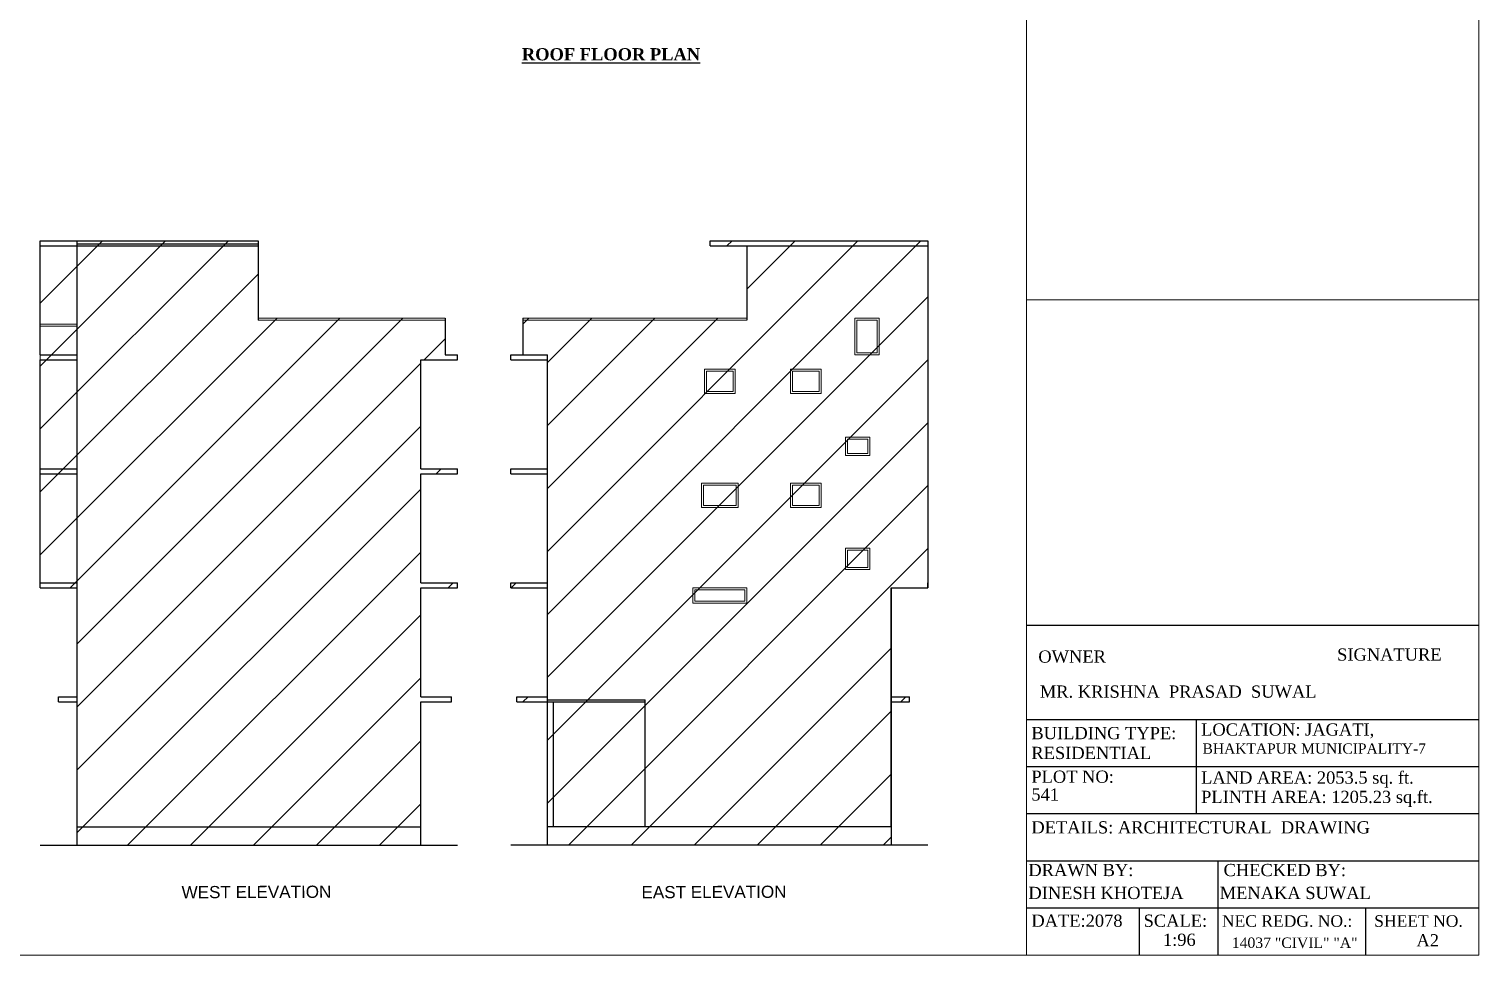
# Model space of a CAD drawing. Header units: inches. Extents: x 2 to 197762, y -33236 to 9.
# Drawn here: x 36714 to 38139, y -15741 to -14831 of the extents above; entities that cross this region are included whole.
import ezdxf

# ---------------------------------------------------------------- set-up
doc = ezdxf.new("R2010")
doc.units = ezdxf.units.IN
doc.header["$LTSCALE"] = 5
doc.header["$MEASUREMENT"] = 0
for name, color, linetype, lineweight in [('1', 7, 'Continuous', 25), ('A-WALL', 7, 'Continuous', 9), ('ele1', 21, 'Continuous', 20), ('Railing', 43, 'Continuous', 18), ('win', 5, 'Continuous', 18)]:
    doc.layers.add(name, color=color, linetype=linetype, lineweight=lineweight)
for name, color, linetype in [('column', 4, 'Continuous'), ('TEXT', 6, 'Continuous'), ('WALL', 7, 'Continuous')]:
    doc.layers.add(name, color=color, linetype=linetype)
doc.styles.add('DIMTEXT', font='arial.ttf', dxfattribs={"height": 8})
doc.styles.add('ordinary', font='times.ttf')
pattern_1 = [(45, (28671.218, -11460.087), (-30.93592, 30.93592), [])]

msp = doc.modelspace()

# ---------------------------------------------------------------- hatches: boundary and pattern name
at = {"layer": 'WALL', "linetype": 'ByBlock', "ltscale": 5, "true_color": 0xf8991e}
h = msp.add_hatch(dxfattribs=at)
h.set_pattern_fill('ANSI31', color=30, scale=350)
h.set_pattern_definition(pattern_1)
h.paths.add_polyline_path([(36760.9, -15633.05), (36760.9, -15492.05), (36742.9, -15492.05), (36742.9, -15487.05), (36760.9, -15487.05), (36760.9, -15380.05), (36724.9, -15380.05), (36724.9, -15039.05), (36938.9, -15039.05), (36938.9, -15115.05), (37122.9, -15115.05), (37122.9, -15151.05), (37134.9, -15151.05), (37134.9, -15156.05), (37098.9, -15156.05), (37098.9, -15263.05), (37134.9, -15263.05), (37134.9, -15268.05), (37098.9, -15268.05), (37098.9, -15375.05), (37134.9, -15375.05), (37134.9, -15380.05), (37098.9, -15380.05), (37098.9, -15487.05), (37128.9, -15487.05), (37128.9, -15492.05), (37098.9, -15492.05), (37098.9, -15633.05)])
h = msp.add_hatch(dxfattribs=at)
h.set_pattern_fill('ANSI31', color=30, scale=350)
h.set_pattern_definition(pattern_1)
h.paths.add_polyline_path([(37223.26, -15633.05), (37223.26, -15492.05), (37193.26, -15492.05), (37193.26, -15487.05), (37223.26, -15487.05), (37223.26, -15380.05), (37187.26, -15380.05), (37187.26, -15375.05), (37223.26, -15375.05), (37223.26, -15268.05), (37187.26, -15268.05), (37187.26, -15263.05), (37223.26, -15263.05), (37223.26, -15156.05), (37187.26, -15156.05), (37187.26, -15151.05), (37199.26, -15151.05), (37199.26, -15115.05), (37419.26, -15115.05), (37419.26, -15044.05), (37383.26, -15044.05), (37383.26, -15039.05), (37597.26, -15039.05), (37597.26, -15380.05), (37561.26, -15380.05), (37561.26, -15487.05), (37579.26, -15487.05), (37579.26, -15492.05), (37561.26, -15492.05), (37561.26, -15633.05)])

# ---------------------------------------------------------------- linework, layer by layer
at = {"layer": '1'}
for p, q in [((37694.16, -15416.72), (38138.81, -15416.72)), ((37694.16, -15509.36), (38138.81, -15509.36)), ((37860.99, -15509.36), (37860.99, -15602)), ((37694.16, -15555.68), (38138.81, -15555.68)), ((37694.16, -15602), (38138.81, -15602)), ((37694.16, -15648.31), (38138.81, -15648.31)), ((37882.26, -15648.31), (37882.26, -15740.95)), ((37694.16, -15694.63), (38138.81, -15694.63)), ((37805.32, -15740.95), (37805.32, -15694.63)), ((38027.65, -15740.95), (38027.65, -15694.63))]:
    msp.add_line(p, q, dxfattribs=at)
at = {"layer": 'A-WALL', "ltscale": 5}
msp.add_line((36724.9, -15156.05), (36724.9, -15151.05), dxfattribs=at)
at = {"layer": 'ele1'}
for p, q in [((37694.16, -15740.95), (37694.16, -13585.62)), ((38138.81, -15096.96), (37694.16, -15096.96))]:
    msp.add_line(p, q, dxfattribs=at)
msp.add_lwpolyline([(35053.85, -13585.62), (38138.81, -13585.62), (38138.81, -15740.95), (35053.85, -15740.95)], close=True, dxfattribs=at)
msp.add_lwpolyline([(35053.85, -13585.62), (38138.81, -13585.62), (38138.81, -15740.95), (35053.85, -15740.95)], close=True, dxfattribs=at)
at = {"layer": 'Railing', "color": 30}
for p, q in [((36938.9, -15115.05), (37122.9, -15115.05)), ((36938.9, -15117.05), (37122.9, -15117.05)), ((37199.26, -15115.05), (37419.26, -15115.05)), ((37199.26, -15117.05), (37419.26, -15117.05)), ((36724.9, -15121.05), (36760.9, -15121.05)), ((36724.9, -15123.05), (36760.9, -15123.05))]:
    msp.add_line(p, q, dxfattribs=at)
at = {"layer": 'WALL', "color": 2, "linetype": 'ByBlock', "ltscale": 5}
for p, q in [((36724.9, -15039.05), (36938.9, -15039.05)), ((36724.9, -15044.05), (36724.9, -15039.05)), ((36724.9, -15044.05), (36938.9, -15044.05)), ((36724.9, -15151.05), (36724.9, -15044.05)), ((36760.9, -15039.05), (36760.9, -15380.05)), ((36760.9, -15042.05), (36938.9, -15042.05)), ((36938.9, -15039.05), (36938.9, -15117.05)), ((37383.26, -15039.05), (37597.26, -15039.05)), ((37383.26, -15044.05), (37383.26, -15039.05)), ((37383.26, -15044.05), (37597.26, -15044.05)), ((37419.26, -15044.05), (37419.26, -15117.05)), ((37597.26, -15039.05), (37597.26, -15380.05)), ((37122.9, -15115.05), (37122.9, -15151.05)), ((37199.26, -15115.05), (37199.26, -15151.05)), ((36724.9, -15151.05), (36760.9, -15151.05)), ((36724.9, -15156.05), (36760.9, -15156.05)), ((36724.9, -15263.05), (36724.9, -15156.05)), ((37098.9, -15156.05), (37134.9, -15156.05)), ((37098.9, -15263.05), (37098.9, -15156.05)), ((37122.9, -15151.05), (37134.9, -15151.05)), ((37134.9, -15156.05), (37134.9, -15151.05)), ((37187.26, -15151.05), (37223.26, -15151.05)), ((37187.26, -15156.05), (37187.26, -15151.05)), ((37187.26, -15156.05), (37223.26, -15156.05)), ((37223.26, -15633.05), (37223.26, -15151.05)), ((36724.9, -15263.05), (36760.9, -15263.05)), ((36724.9, -15268.05), (36724.9, -15263.05)), ((36724.9, -15268.05), (36760.9, -15268.05)), ((36724.9, -15375.05), (36724.9, -15268.05)), ((37098.9, -15263.05), (37134.9, -15263.05)), ((37098.9, -15268.05), (37134.9, -15268.05)), ((37098.9, -15375.05), (37098.9, -15268.05)), ((37134.9, -15268.05), (37134.9, -15263.05)), ((37187.26, -15263.05), (37223.26, -15263.05)), ((37187.26, -15268.05), (37187.26, -15263.05)), ((37187.26, -15268.05), (37223.26, -15268.05)), ((36724.9, -15375.05), (36760.9, -15375.05)), ((36724.9, -15380.05), (36724.9, -15375.05)), ((37098.9, -15375.05), (37134.9, -15375.05)), ((37134.9, -15380.05), (37134.9, -15375.05)), ((37187.26, -15375.05), (37223.26, -15375.05)), ((37187.26, -15380.05), (37187.26, -15375.05)), ((37597.26, -15380.05), (37597.26, -15375.05)), ((36724.9, -15380.05), (36760.9, -15380.05)), ((36760.9, -15380.05), (36760.9, -15633.05)), ((37098.9, -15380.05), (37134.9, -15380.05)), ((37098.9, -15487.05), (37098.9, -15380.05)), ((37187.26, -15380.05), (37223.26, -15380.05)), ((37561.26, -15380.05), (37597.26, -15380.05)), ((37561.26, -15615.05), (37561.26, -15380.05)), ((37561.26, -15380.05), (37561.26, -15633.05)), ((36742.9, -15487.05), (36760.9, -15487.05)), ((36742.9, -15492.05), (36742.9, -15487.05)), ((37098.9, -15487.05), (37128.9, -15487.05)), ((37128.9, -15492.05), (37128.9, -15487.05)), ((37193.26, -15487.05), (37223.26, -15487.05)), ((37193.26, -15492.05), (37193.26, -15487.05)), ((37561.26, -15487.05), (37579.26, -15487.05)), ((37579.26, -15492.05), (37579.26, -15487.05)), ((36742.9, -15492.05), (36760.9, -15492.05)), ((37098.9, -15492.05), (37128.9, -15492.05)), ((37098.9, -15633.05), (37098.9, -15492.05)), ((37193.26, -15492.05), (37319.26, -15492.05)), ((37223.26, -15490.05), (37319.26, -15490.05)), ((37229.26, -15615.05), (37229.26, -15492.05)), ((37319.26, -15615.05), (37319.26, -15490.05)), ((37561.26, -15492.05), (37579.26, -15492.05)), ((36760.9, -15615.05), (37098.9, -15615.05)), ((37561.26, -15615.05), (37223.26, -15615.05)), ((36724.9, -15633.05), (37134.9, -15633.05)), ((37597.26, -15633.05), (37187.26, -15633.05))]:
    msp.add_line(p, q, dxfattribs=at)
at = {"layer": 'win'}
for p, q in [((37549.26, -15115.05), (37525.26, -15115.05)), ((37525.26, -15115.05), (37525.26, -15151.05)), ((37547.26, -15117.05), (37527.26, -15117.05)), ((37527.26, -15117.05), (37527.26, -15149.05)), ((37547.26, -15149.05), (37547.26, -15117.05)), ((37549.26, -15151.05), (37549.26, -15115.05)), ((37525.26, -15151.05), (37549.26, -15151.05)), ((37527.26, -15149.05), (37547.26, -15149.05)), ((37377.76, -15165.05), (37377.76, -15189.05)), ((37407.76, -15165.05), (37377.76, -15165.05)), ((37379.76, -15167.05), (37379.76, -15187.05)), ((37405.76, -15167.05), (37379.76, -15167.05)), ((37405.76, -15187.05), (37405.76, -15167.05)), ((37407.76, -15189.05), (37407.76, -15165.05)), ((37462.29, -15165.05), (37492.29, -15165.05)), ((37462.29, -15189.05), (37462.29, -15165.05)), ((37464.29, -15167.05), (37490.29, -15167.05)), ((37464.29, -15187.05), (37464.29, -15167.05)), ((37490.29, -15167.05), (37490.29, -15187.05)), ((37492.29, -15165.05), (37492.29, -15189.05)), ((37377.76, -15189.05), (37407.76, -15189.05)), ((37379.76, -15187.05), (37405.76, -15187.05)), ((37492.29, -15189.05), (37462.29, -15189.05)), ((37490.29, -15187.05), (37464.29, -15187.05)), ((37540.29, -15232.05), (37516.26, -15232.05)), ((37516.26, -15232.05), (37516.26, -15250.05)), ((37540.29, -15250.05), (37540.29, -15232.05)), ((37538.29, -15234.05), (37518.26, -15234.05)), ((37518.26, -15234.05), (37518.26, -15248.05)), ((37538.29, -15248.05), (37538.29, -15234.05)), ((37540.29, -15250.05), (37516.26, -15250.05)), ((37538.29, -15248.05), (37518.26, -15248.05)), ((37374.76, -15277.05), (37410.76, -15277.05)), ((37374.76, -15301.05), (37374.76, -15277.05)), ((37376.76, -15279.05), (37408.76, -15279.05)), ((37376.76, -15299.05), (37376.76, -15279.05)), ((37408.76, -15279.05), (37408.76, -15299.05)), ((37410.76, -15277.05), (37410.76, -15301.05)), ((37462.29, -15277.05), (37492.29, -15277.05)), ((37462.29, -15301.05), (37462.29, -15277.05)), ((37464.29, -15279.05), (37490.29, -15279.05)), ((37464.29, -15299.05), (37464.29, -15279.05)), ((37490.29, -15279.05), (37490.29, -15299.05)), ((37492.29, -15277.05), (37492.29, -15301.05)), ((37410.76, -15301.05), (37374.76, -15301.05)), ((37408.76, -15299.05), (37376.76, -15299.05)), ((37492.29, -15301.05), (37462.29, -15301.05)), ((37490.29, -15299.05), (37464.29, -15299.05)), ((37540.29, -15341.05), (37516.26, -15341.05)), ((37516.26, -15341.05), (37516.26, -15362.05)), ((37538.29, -15343.05), (37518.26, -15343.05)), ((37518.26, -15343.05), (37518.26, -15360.05)), ((37538.29, -15360.05), (37538.29, -15343.05)), ((37540.29, -15362.05), (37540.29, -15341.05)), ((37538.29, -15360.05), (37518.26, -15360.05)), ((37540.29, -15362.05), (37516.26, -15362.05)), ((37366.29, -15380.05), (37419.26, -15380.05)), ((37366.29, -15380.05), (37366.29, -15395.05)), ((37368.29, -15382.05), (37368.29, -15393.05)), ((37417.26, -15382.05), (37368.29, -15382.05)), ((37417.26, -15393.05), (37417.26, -15382.05)), ((37419.26, -15395.05), (37419.26, -15380.05)), ((37366.29, -15395.05), (37419.26, -15395.05)), ((37368.29, -15393.05), (37417.26, -15393.05))]:
    msp.add_line(p, q, dxfattribs=at)

# ---------------------------------------------------------------- texts
at = {"layer": '1', "style": 'ordinary'}
for s, height, p in [('OWNER', 12, (37705.72, -15453.65)), ('SIGNATURE', 12, (37999.36, -15451.65)), ('MR. KRISHNA  PRASAD  SUWAL', 12, (37707.25, -15488.06)), ('BUILDING TYPE:  ', 12, (37698.89, -15528.83)), ('LOCATION: JAGATI,', 12, (37865.71, -15525.35)), ('RESIDENTIAL', 12, (37698.89, -15548.33)), ('BHAKTAPUR MUNICIPALITY-7', 10.08, (37867.14, -15543.07)), ('PLOT NO: ', 12, (37698.89, -15571.67)), ('LAND AREA: 2053.5 sq. ft. ', 12, (37865.71, -15572.54)), ('541', 12, (37698.89, -15589.17)), ('PLINTH AREA: 1205.23 sq.ft.', 12, (37865.71, -15591.54)), ('DETAILS: ARCHITECTURAL  DRAWING ', 12, (37698.89, -15621.47)), ('DRAWN BY:', 12, (37695.94, -15663.43)), ('CHECKED BY: ', 12, (37887.79, -15663.43)), ('DINESH KHOTEJA', 12, (37695.94, -15685.93)), ('MENAKA SUWAL', 12, (37884.03, -15685.93)), ('DATE:2078', 12, (37698.89, -15713.23)), ('SCALE:', 12, (37809.19, -15713.23)), ('NEC REDG. NO.:', 11.4, (37886.12, -15713.23)), ('SHEET NO.', 11.4, (38035.81, -15713.23)), ('14037 "CIVIL" "A"', 10.2, (37895.86, -15734)), ('A2', 12, (38077.35, -15732.5))]:
    msp.add_text(s, height=height, dxfattribs=at).set_placement(p)
msp.add_attdef('1:96', (37828.18, -15731.94), 'SCALE', height=12, dxfattribs=at)
at = {"layer": 'column', "color": 0, "char_height": 12, "width": 216.2725, "attachment_point": 2, "rotation": 0.20566, "style": 'DIMTEXT'}
for s, insert in [('WEST ELEVATION', (36937.31, -15672.98)), ('EAST ELEVATION', (37386.97, -15672.98))]:
    msp.add_mtext(s, dxfattribs=dict(at, insert=insert))
at = {"layer": 'TEXT', "insert": (37285.76, -14861.84), "char_height": 12, "width": 219.8151, "attachment_point": 8, "rotation": 359.99961, "style": 'ordinary'}
msp.add_mtext('{\\fTimes New Roman|b1|i0|c0|p18;\\LROOF FLOOR PLAN}', dxfattribs=at)

doc.saveas('drawing.dxf')
